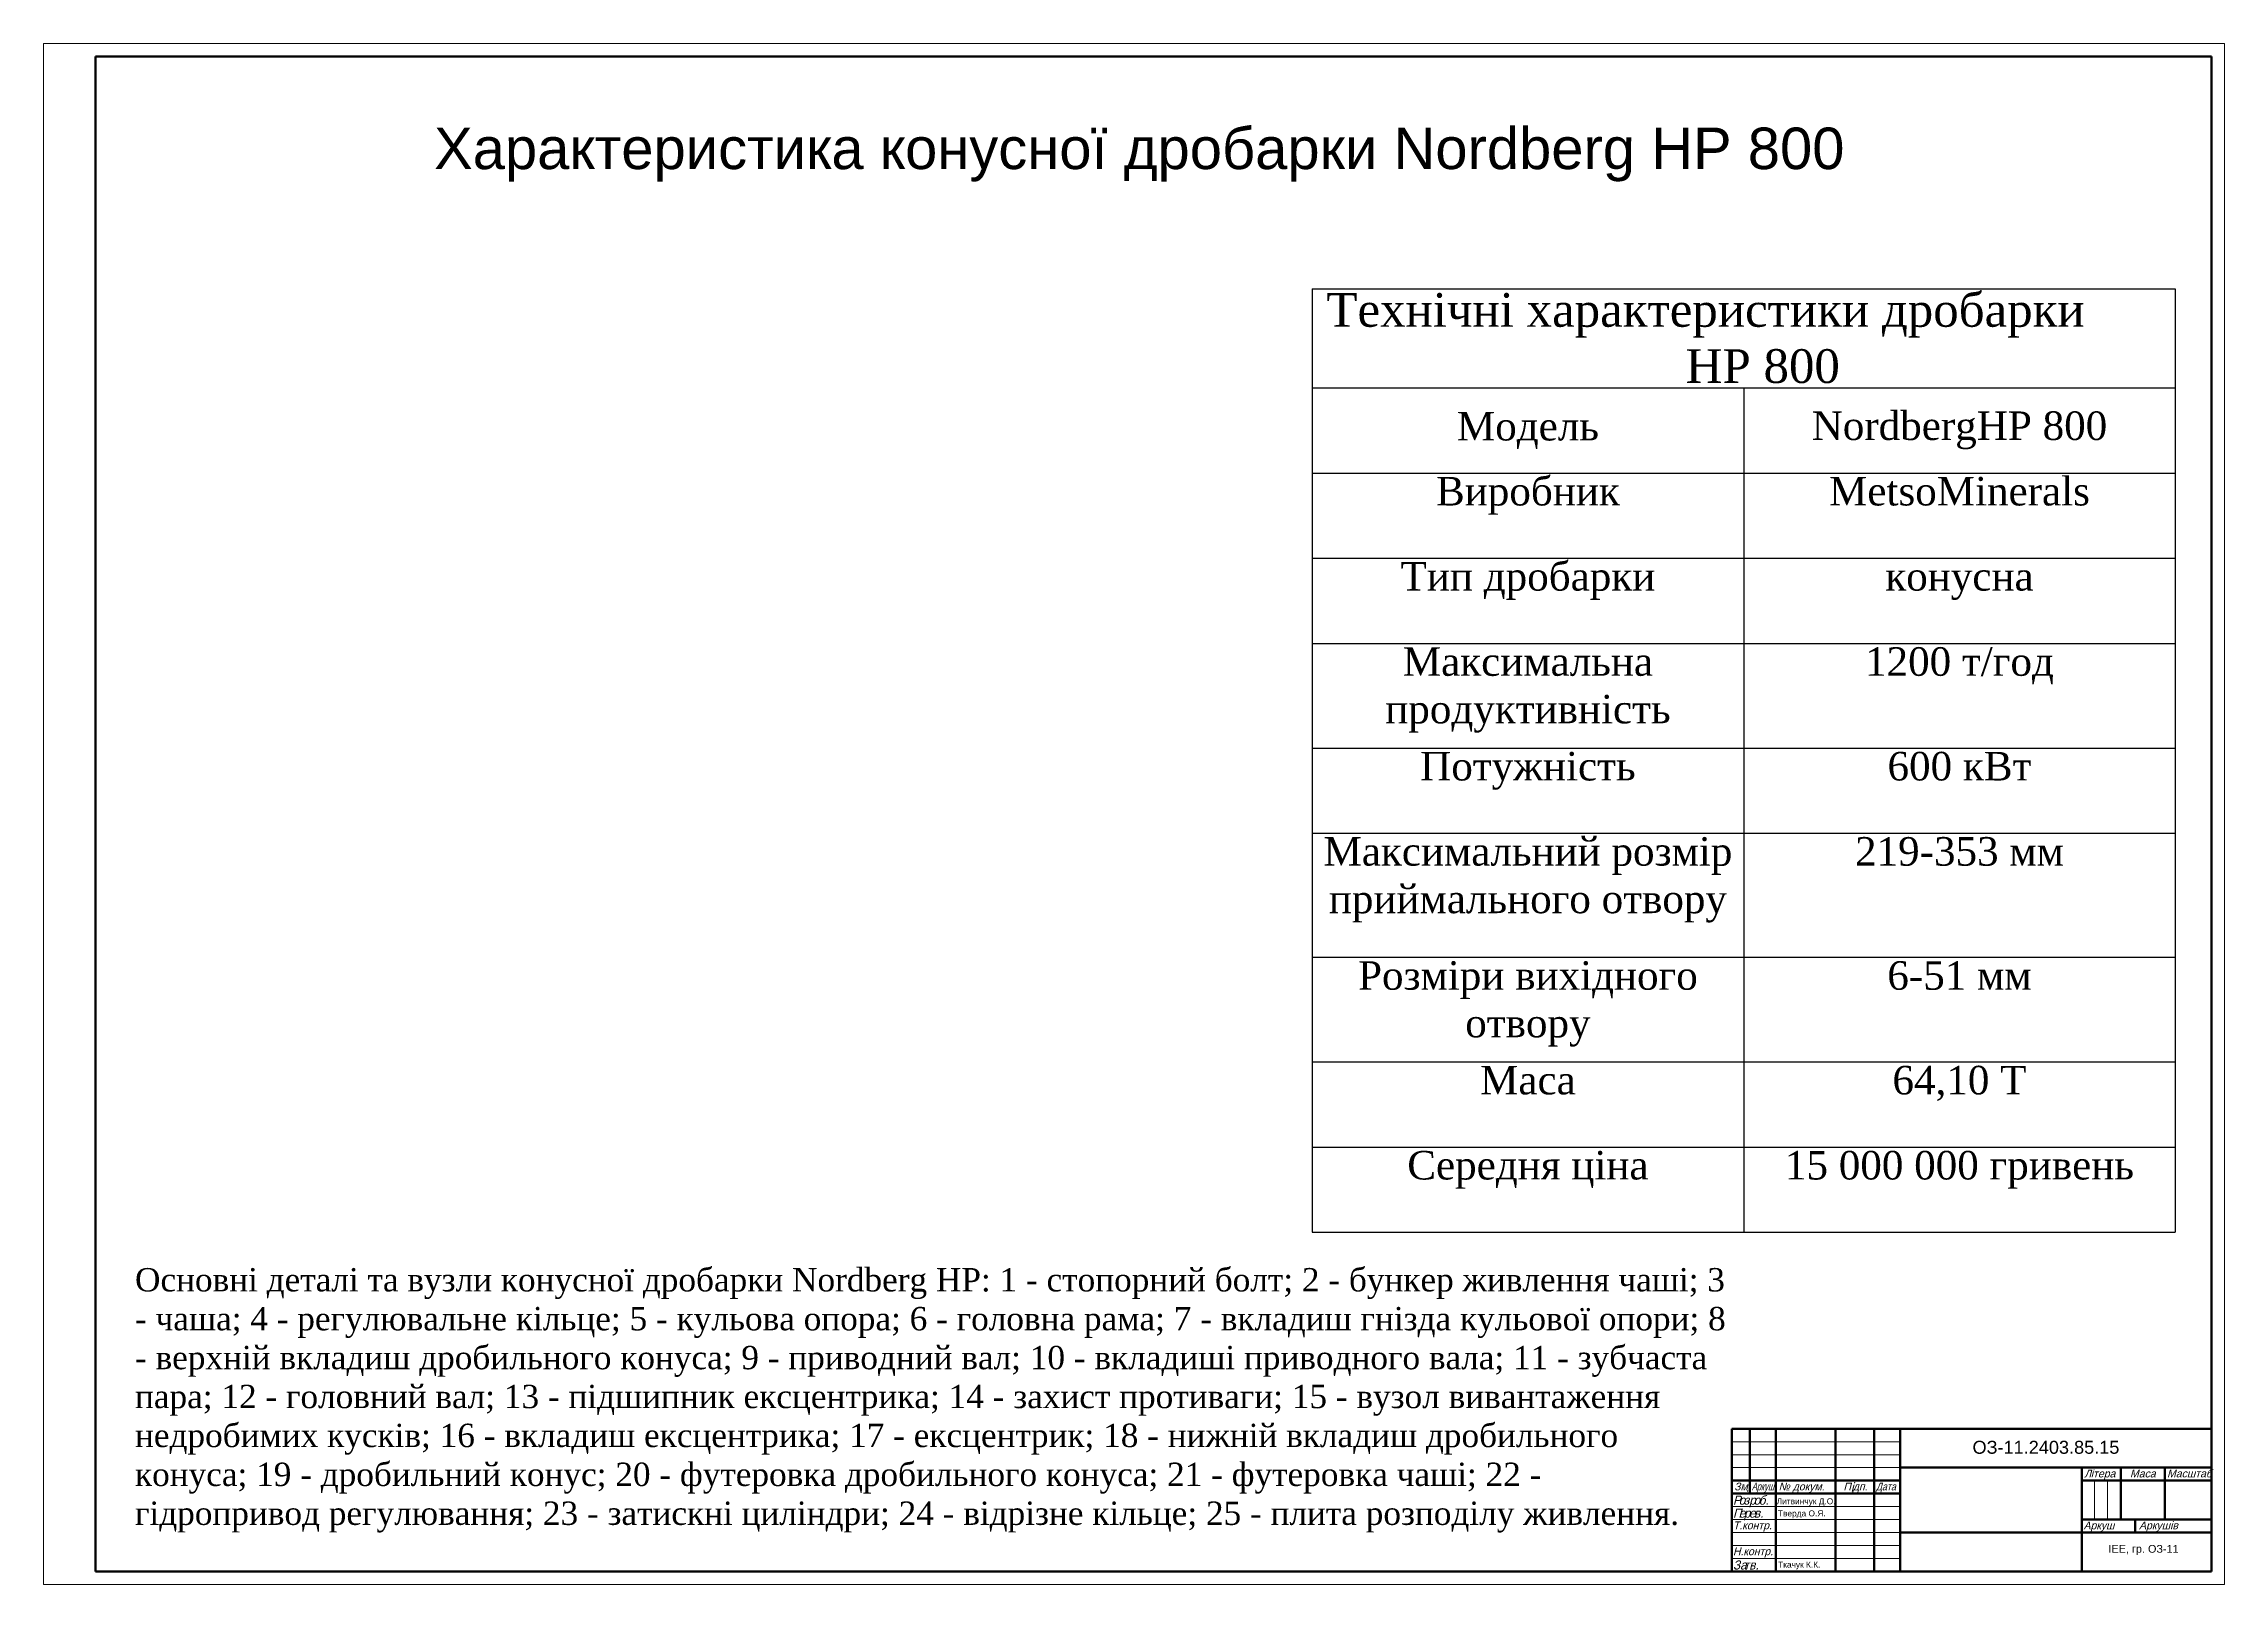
# Model space of a CAD drawing. Header units: millimetres. Extents: x 2488 to 3329, y 1498 to 2092.
import ezdxf

# ---------------------------------------------------------------- set-up
doc = ezdxf.new("R2010")
doc.units = ezdxf.units.MM
doc.linetypes.add('K5LT_BASIC', pattern=[0])
doc.linetypes.add('K5LT_THIN', pattern=[0])
doc.styles.add('KTEXTSTYLE', font='bgothl.ttf', dxfattribs={"width": 0.96, "height": 5})
doc.styles.get("Standard").update_dxf_attribs({"font": 'arial.ttf'})

# ---------------------------------------------------------------- blocks, each defined once
blk = doc.blocks.new('U0')
at = {"color": 7, "linetype": 'K5LT_THIN', "lineweight": 18}
for p, q in [((0, 0), (0, 594)), ((0, 594), (841, 594)), ((841, 594), (841, 0)), ((651, 55), (716, 55)), ((651, 50), (716, 50)), ((651, 45), (716, 45)), ((790.96, 25), (790.96, 40)), ((795.98, 25), (795.98, 40)), ((651, 30), (716, 30)), ((651, 25), (716, 25)), ((651, 20), (716, 20)), ((651, 15), (716, 15)), ((651, 10), (716, 10)), ((841, 0), (0, 0))]:
    blk.add_line(p, q, dxfattribs=at)
at = {"color": 7, "linetype": 'K5LT_BASIC', "lineweight": 60}
for p, q in [((20, 5), (20, 589)), ((20, 589), (836, 589)), ((836, 589), (836, 5)), ((651, 60), (836, 60)), ((651, 5), (651, 60)), ((658, 35), (658, 60)), ((668, 5), (668, 60)), ((691, 5), (691, 60)), ((706, 5), (706, 60)), ((716, 5), (716, 60)), ((716, 45), (836, 45)), ((786, 5), (786, 45)), ((801, 25), (801, 45)), ((818, 25), (818, 45)), ((651, 40), (716, 40)), ((651, 35), (716, 35)), ((786, 40), (801, 40)), ((801, 40), (836, 40)), ((716, 20), (786, 20)), ((786, 25), (836, 25)), ((786, 20), (836, 20)), ((806.57, 20), (806.57, 25)), ((836, 5), (20, 5))]:
    blk.add_line(p, q, dxfattribs=at)
at = {"color": 7, "insert": (8.77, 258.85), "char_height": 2.5, "attachment_point": 1, "rotation": 90, "style": 'KTEXTSTYLE'}
blk.add_mtext('\\H3.5;\\W0.965;\\Q15;\\Q15; ', dxfattribs=at)
at = {"color": 7, "attachment_point": 1, "style": 'KTEXTSTYLE'}
for s, insert, char_height in [('{\\fArial|b0|i0|c204|p34;\\Q15;\\W0.965;Л}', (786.98, 44.23), 3), ('{\\fArial|b0|i0|c204|p34;\\Q15;\\W0.965;ітера}', (789.48, 44.23), 3), ('{\\fArial|b0|i0|c204|p34;\\Q15;\\W0.965;Маса}', (804.6, 44.23), 3), ('{\\fArial|b0|i0|c204|p34;\\Q15;\\W0.965;Масштаб}', (818.89, 44.25), 3), ('\\H3.5;\\W0.965;\\Q15;\\Q15;Р', (651.5, 34.23), 2.5), ('{\\fArial|b0|i0|c204|p34;\\Q15;\\W0.965;Зм}', (651.95, 39.23), 3), ('\\H3.5;\\W0.965;\\Q15;\\Q15;.', (656.4, 39.23), 2.5), ('{\\fArial|b0|i0|c204|p34;\\Q15;\\W0.665;Аркуш}', (658.71, 39.23), 3), ('\\H3.5;\\W0.965;\\Q15;\\Q15;б.', (661.41, 34.23), 2.5), ('{\\fArial|b0|i0|c0|p34;\\Q15;\\W0.965;№ \\fArial|b0|i0|c204|p34;докум\\fBankGothic Lt BT|b0|i0|c0|p34;.}', (669.06, 39.23), 3), ('{\\fArial|b0|i0|c204|p34;\\Q15;\\W0.965;П}', (694.08, 39.23), 3), ('\\H3.5;\\W0.965;\\Q15;\\Q15;і', (696.97, 39.23), 2.5), ('{\\fArial|b0|i0|c204|p34;\\Q15;\\W0.965;дп\\fBankGothic Lt BT|b0|i0|c0|p34;.}', (697.71, 39.23), 3), ('{\\fArial|b0|i0|c204|p34;\\Q15;\\W0.816;Дата}', (706.62, 39.23), 3), ('\\H3.5;\\W0.965;\\Q15;\\Q15;П', (651.5, 29.23), 2.5), ('\\H3.5;\\W0.965;\\Q15;\\Q15;о', (653.72, 34.23), 2.5), ('\\H3.5;\\W0.965;\\Q15;\\Q15;е', (653.72, 29.23), 2.5), ('\\H3.5;\\W0.965;\\Q15;\\Q15;р', (655.67, 29.23), 2.5), ('\\H3.5;\\W0.965;\\Q15;\\Q15;зр', (655.67, 34.23), 2.5), ('\\H3.5;\\W0.965;\\Q15;\\Q15;е', (657.61, 29.23), 2.5), ('\\H3.5;\\W0.965;\\Q15;\\Q15;о', (659.46, 34.23), 2.5), ('\\H3.5;\\W0.965;\\Q15;\\Q15;в.', (659.56, 29.23), 2.5), ('{\\fArial|b0|i0|c204|p34;\\Q15;\\W0.965;Т\\fBankGothic Lt BT|b0|i0|c0|p34;.\\fArial|b0|i0|c204|p34;контр\\fBankGothic Lt BT|b0|i0|c0|p34;.}', (651.5, 24.25), 3), ('{\\fArial|b0|i0|c204|p34;\\Q15;\\W0.953;Аркуш}', (786.72, 24.23), 3), ('{\\fArial|b0|i0|c204|p34;\\Q15;\\W0.965;Аркушів}', (808.08, 24.23), 3), ('{\\fArial|b0|i0|c204|p34;\\Q15;\\W0.965;Н\\fBankGothic Lt BT|b0|i0|c0|p34;.\\fArial|b0|i0|c204|p34;контр\\fBankGothic Lt BT|b0|i0|c0|p34;.}', (651.5, 14.25), 3), ('\\H3.5;\\W0.965;\\Q15;\\Q15;За', (651.5, 9.23), 2.5), ('\\H3.5;\\W0.965;\\Q15;\\Q15;тв.', (655.67, 9.23), 2.5)]:
    blk.add_mtext(s, dxfattribs=dict(at, insert=insert, char_height=char_height))
blk = doc.blocks.new('*T3')
at = {"color": 0, "linetype": 'ByBlock', "lineweight": -2, "transparency": 16777216}
for p, q in [((0, 0), (332.84, 0)), ((0, 0), (0, -363.77)), ((332.84, 0), (332.84, -363.77)), ((0, -38.22), (332.84, -38.22)), ((166.42, -38.22), (166.42, -363.77)), ((0, -71.07), (332.84, -71.07)), ((0, -103.9), (332.84, -103.9)), ((0, -136.74), (332.84, -136.74)), ((0, -177.09), (332.84, -177.09)), ((0, -209.93), (332.84, -209.93)), ((0, -257.78), (332.84, -257.78)), ((0, -298.13), (332.84, -298.13)), ((0, -330.93), (332.84, -330.93)), ((0, -363.77), (332.84, -363.77))]:
    blk.add_line(p, q, dxfattribs=at)
at = {"color": 0, "transparency": 16777216}
for s, insert, char_height, width, attachment_point in [('{\\fTimes New Roman|b0|i0|c204|p18;\\C256;Технічні характеристики дробарки           НР 800}', (166.42, -19.11), 13, 329.8353, 5), ('{\\fTimes New Roman|b0|i0|c204|p18;\\C256;Модель}', (83.21, -54.64), 11, 163.4177, 5), ('{\\fTimes New Roman|b0|i0|c204|p18;\\C256;NordbergHP 800}', (249.63, -54.64), 11, 163.4177, 5), ('{\\fTimes New Roman|b0|i0|c204|p18;\\C256;Виробник}', (83.21, -72.57), 11, 163.4177, 2), ('{\\fTimes New Roman|b0|i0|c204|p18;\\C256;MetsoMinerals}', (249.63, -72.57), 11, 163.4177, 2), ('{\\fTimes New Roman|b0|i0|c204|p18;\\C256;Тип дробарки}', (83.21, -105.4), 11, 163.4177, 2), ('{\\fTimes New Roman|b0|i0|c204|p18;\\C256;конусна}', (249.63, -105.4), 11, 163.4177, 2), ('{\\fTimes New Roman|b0|i0|c204|p18;\\C256;Максимальна продуктивність}', (83.21, -138.24), 11, 163.4177, 2), ('{\\fTimes New Roman|b0|i0|c204|p18;\\C256;1200 т/год}', (249.63, -138.24), 11, 163.4177, 2), ('{\\fTimes New Roman|b0|i0|c204|p18;\\C256;Потужність}', (83.21, -178.59), 11, 163.4177, 2), ('{\\fTimes New Roman|b0|i0|c204|p18;\\C256;600 кВт}', (249.63, -178.59), 11, 163.4177, 2), ('{\\fTimes New Roman|b0|i0|c204|p18;\\C256;Максимальний розмір приймального отвору}', (83.21, -211.43), 11, 163.4177, 2), ('{\\fTimes New Roman|b0|i0|c204|p18;\\C256;219-353 мм}', (249.63, -211.43), 11, 163.4177, 2), ('{\\fTimes New Roman|b0|i0|c204|p18;\\C256;Розміри вихідного отвору}', (83.21, -259.28), 11, 163.4177, 2), ('{\\fTimes New Roman|b0|i0|c204|p18;\\C256;6-51 мм}', (249.63, -259.28), 11, 163.4177, 2), ('{\\fTimes New Roman|b0|i0|c204|p18;\\C256;Маса}', (83.21, -299.63), 11, 163.4177, 2), ('{\\fTimes New Roman|b0|i0|c204|p18;\\C256;64,10 Т', (249.63, -299.63), 11, 163.4177, 2), ('{\\fTimes New Roman|b0|i0|c204|p18;\\C256;Середня ціна}', (83.21, -332.43), 11, 163.4177, 2), ('{\\fTimes New Roman|b0|i0|c204|p18;\\C256;15\\~000\\~000 гривень}', (249.63, -332.43), 11, 163.4177, 2)]:
    blk.add_mtext(s, dxfattribs=dict(at, insert=insert, char_height=char_height, width=width, attachment_point=attachment_point))

msp = doc.modelspace()

# ---------------------------------------------------------------- block references
for name, p in [('U0', (2488.24, 1498.1)), ('*T3', (2977.44, 1997.63))]:
    msp.add_blockref(name, p)

# ---------------------------------------------------------------- texts
at = {"attachment_point": 1}
for s, width, heights, insert, char_height in [('{\\H6.4x;Характеристика конусної дробарки Nordberg HP 800}', 545.9395, [31.99], (2638.81, 2059.73), 2.5), ('{\\fTimes New Roman|b0|i0|c204|p18;Основні деталі та вузли конусної дробарки Nordberg HP: 1 - cтопорний болт; 2 - бункер живлення чаші; 3 - чаша; 4 - регулювальне кільце; 5 - кульова опора; 6 - головна рама; 7 - вкладиш гнізда кульової опори; 8 - верхній вкладиш дробильного конуса; 9 - приводний вал; 10 - вкладиші приводного вала; 11 - зубчаста пара; 12 - головний вал; 13 - підшипник ексцентрика; 14 - захист противаги; 15 - вузол вивантаження недробимих кусків; 16 - вкладиш ексцентрика; 17 - ексцентрик; 18 - нижній вкладиш дробильного конуса; 19 - дробильний конус; 20 - футеровка дробильного конуса; 21 - футеровка чаші; 22 - гідропривод регулювання; 23 - затискні циліндри; 24 - відрізне кільце; 25 - плита розподілу живлення.}', 613.6339, [118.94], (2523.48, 1620.05), 9), ('ОЗ-11.2403.85.15', 58.5554, [0], (3232.1, 1553.45), 5), ('Литвинчук Д.О.', 24.6868, [6.09], (3156.59, 1531.29), 2.3), ('Тверда О.Я.', 22.865, [0], (3157.05, 1526.61), 2.3), ('Ткачук К.К.', 23.0241, [0], (3157.16, 1506.89), 2.3), ('ІЕЕ, гр. ОЗ-11', 49.7974, [0], (3284.5, 1513.3), 3)]:
    msp.add_mtext_dynamic_manual_height_columns(s, width=width, gutter_width=12.5, heights=heights, dxfattribs=dict(at, insert=insert, char_height=char_height))

doc.saveas('drawing.dxf')
